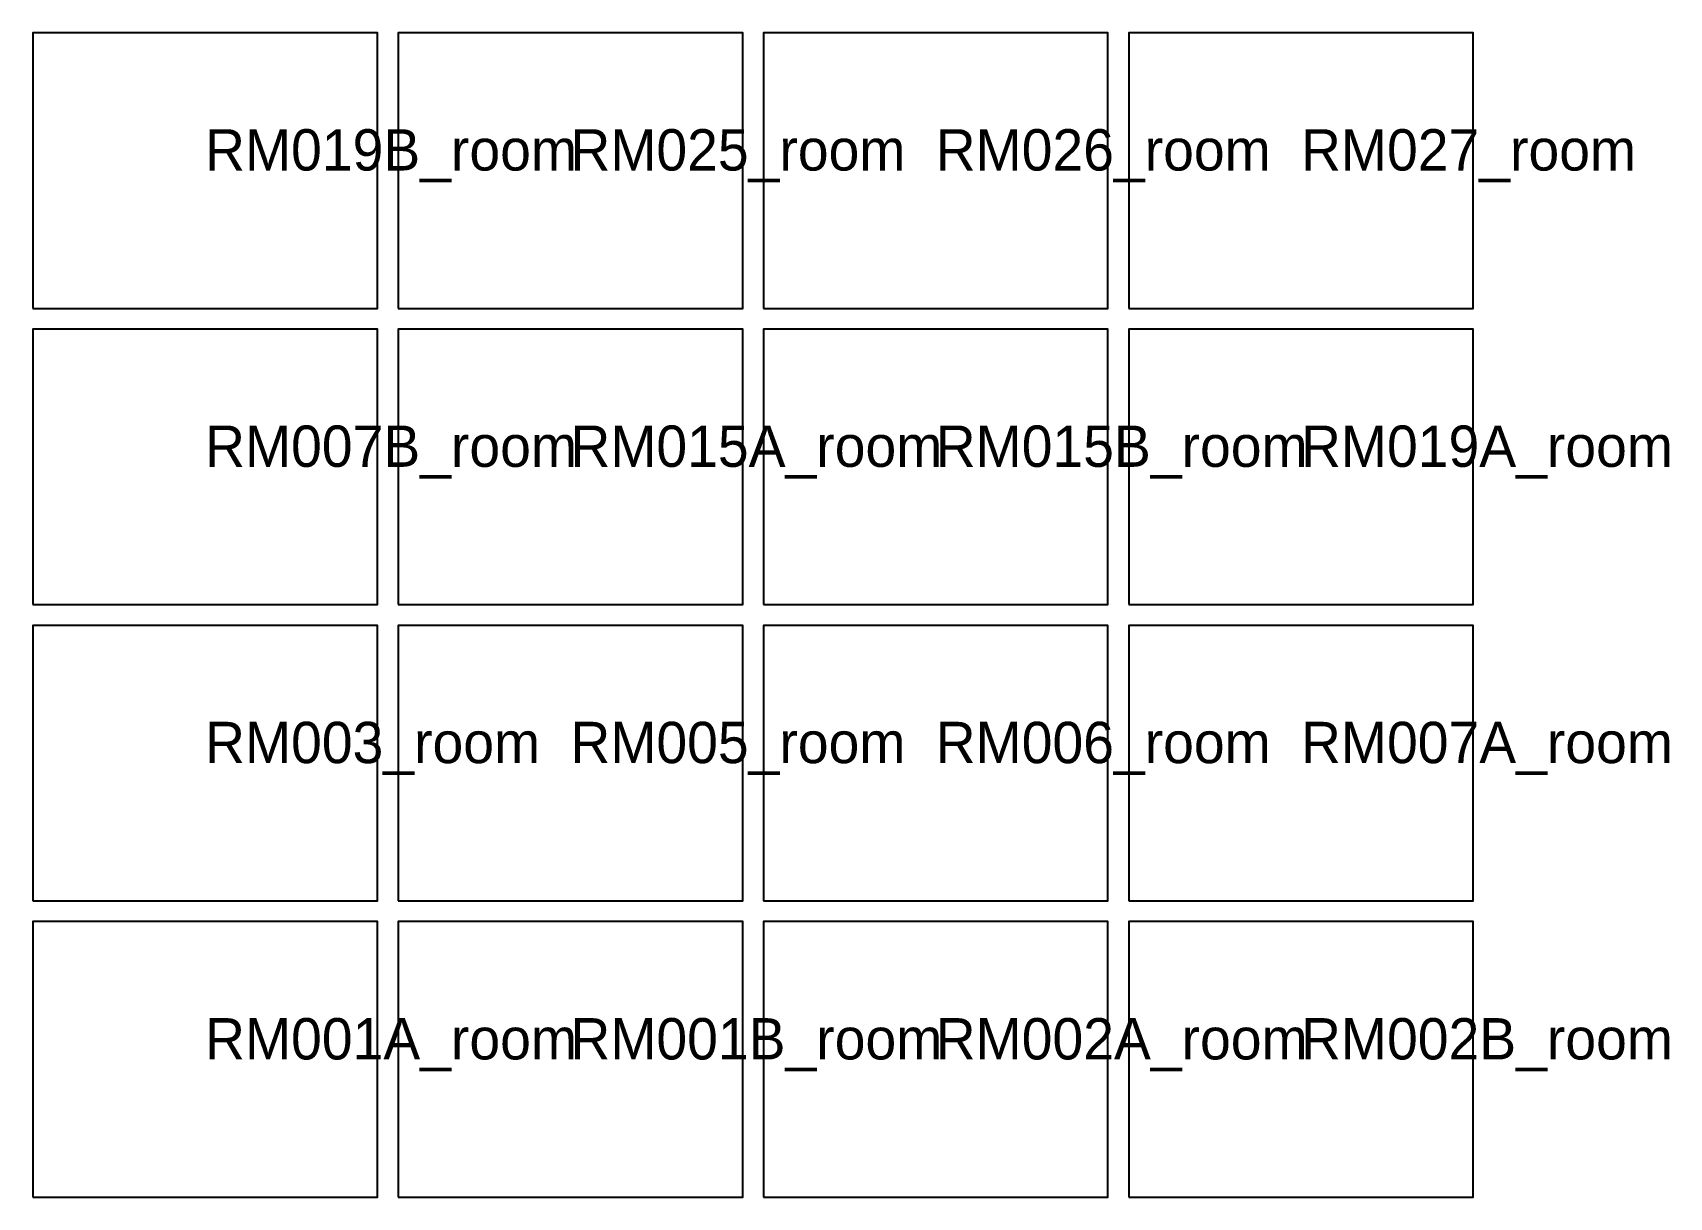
# Model space of a CAD drawing. Header units: metres. Extents: x 0 to 23.7, y 0 to 16.9.
import ezdxf

# ---------------------------------------------------------------- set-up
doc = ezdxf.new("R2010")
doc.units = ezdxf.units.M
doc.layers.add('A-AREA-IDEN', color=7, linetype='Continuous')
doc.layers.add('A-AREA-ROOM', color=7, linetype='Continuous')

msp = doc.modelspace()

# ---------------------------------------------------------------- linework, layer by layer
at = {"layer": 'A-AREA-ROOM'}
for points in [[(0, 12.9), (5, 12.9), (5, 16.9), (0, 16.9)], [(5.3, 12.9), (10.3, 12.9), (10.3, 16.9), (5.3, 16.9)], [(10.6, 12.9), (15.6, 12.9), (15.6, 16.9), (10.6, 16.9)], [(15.9, 12.9), (20.9, 12.9), (20.9, 16.9), (15.9, 16.9)], [(0, 8.6), (5, 8.6), (5, 12.6), (0, 12.6)], [(5.3, 8.6), (10.3, 8.6), (10.3, 12.6), (5.3, 12.6)], [(10.6, 8.6), (15.6, 8.6), (15.6, 12.6), (10.6, 12.6)], [(15.9, 8.6), (20.9, 8.6), (20.9, 12.6), (15.9, 12.6)], [(0, 4.3), (5, 4.3), (5, 8.3), (0, 8.3)], [(5.3, 4.3), (10.3, 4.3), (10.3, 8.3), (5.3, 8.3)], [(10.6, 4.3), (15.6, 4.3), (15.6, 8.3), (10.6, 8.3)], [(15.9, 4.3), (20.9, 4.3), (20.9, 8.3), (15.9, 8.3)], [(0, 0), (5, 0), (5, 4), (0, 4)], [(5.3, 0), (10.3, 0), (10.3, 4), (5.3, 4)], [(10.6, 0), (15.6, 0), (15.6, 4), (10.6, 4)], [(15.9, 0), (20.9, 0), (20.9, 4), (15.9, 4)]]:
    msp.add_lwpolyline(points, close=True, dxfattribs=at)

# ---------------------------------------------------------------- texts
at = {"layer": 'A-AREA-IDEN'}
for s, p in [('RM019B_room', (2.5, 14.9)), ('RM025_room', (7.8, 14.9)), ('RM026_room', (13.1, 14.9)), ('RM027_room', (18.4, 14.9)), ('RM007B_room', (2.5, 10.6)), ('RM015A_room', (7.8, 10.6)), ('RM015B_room', (13.1, 10.6)), ('RM019A_room', (18.4, 10.6)), ('RM003_room', (2.5, 6.3)), ('RM005_room', (7.8, 6.3)), ('RM006_room', (13.1, 6.3)), ('RM007A_room', (18.4, 6.3)), ('RM001A_room', (2.5, 2)), ('RM001B_room', (7.8, 2)), ('RM002A_room', (13.1, 2)), ('RM002B_room', (18.4, 2))]:
    msp.add_text(s, height=0.6, dxfattribs=at).set_placement(p)

doc.saveas('drawing.dxf')
